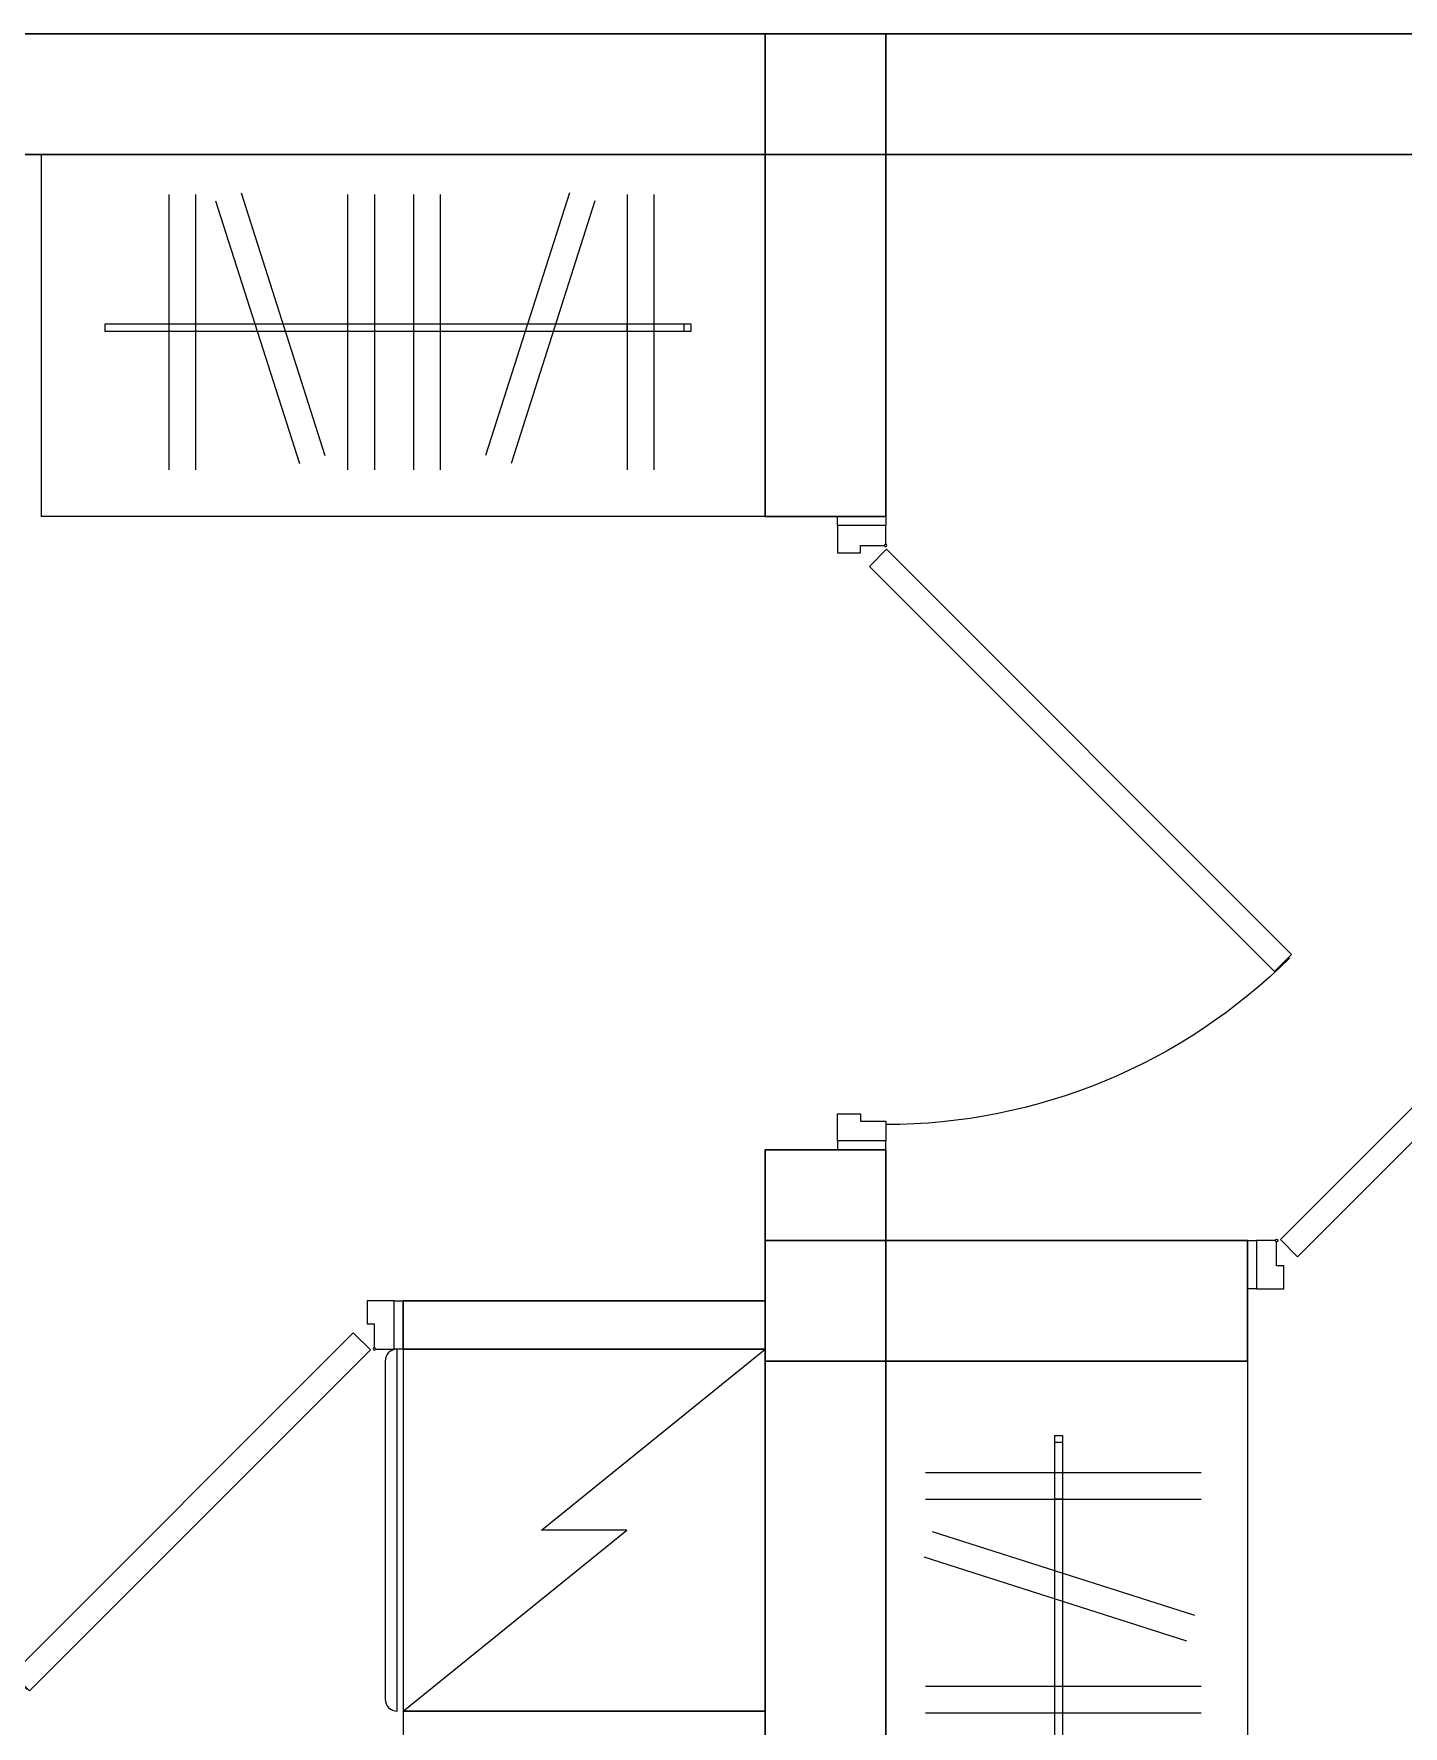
# Model space of a CAD drawing. Header units: millimetres. Extents: x 0 to 145404, y 0 to 194550.
# Drawn here: x 79163 to 81433, y 66091 to 68896 of the extents above; entities that cross this region are included whole.
import ezdxf

# ---------------------------------------------------------------- set-up
doc = ezdxf.new("R2010")
doc.units = ezdxf.units.MM
for name, color, linetype, lineweight in [('АР - Двери', 126, 'Continuous', 9), ('АР - Монолит', 56, 'Continuous', 30), ('АР - Обор. - Холодильник', 42, 'Continuous', 9), ('АР - Оборуд', 252, 'Continuous', 0), ('АР - Перегородки 80', 32, 'Continuous', 30)]:
    doc.layers.add(name, color=color, linetype=linetype, lineweight=lineweight)
doc.layers.add('АР - мебель', color=7, linetype='Continuous', lineweight=9, true_color=0x787878)

# ---------------------------------------------------------------- blocks, each defined once
blk = doc.blocks.new('Ш03 600х1200')
for p, q in [((0, 600), (-1200, 600)), ((-1200, 0), (-1200, 600)), ((0, 0), (0, 600)), ((-988.5, 66), (-988.5, 522.9)), ((-944.2, 66), (-944.2, 522.9)), ((-911.1, 76.8), (-772.2, 512)), ((-692.1, 66), (-692.1, 522.9)), ((-647.8, 66), (-647.8, 522.9)), ((-583, 66), (-583, 522.9)), ((-538.7, 66), (-538.7, 522.9)), ((-282.2, 76.8), (-421.1, 512)), ((-228.6, 66), (-228.6, 522.9)), ((-184.3, 66), (-184.3, 522.9)), ((-868.9, 63.3), (-730, 498.6)), ((-324.4, 63.3), (-463.3, 498.6)), ((-123, 293.3), (-1094.4, 293.3)), ((-1094.4, 293.3), (-1094.4, 280.4)), ((-134.5, 293.3), (-228.9, 293.3)), ((-228.9, 293.3), (-228.9, 280.4)), ((-134.5, 280.4), (-134.5, 293.3)), ((-123, 280.4), (-123, 293.3)), ((-1094.4, 280.4), (-123, 280.4)), ((-228.9, 280.4), (-134.5, 280.4)), ((0, 0), (-1200, 0))]:
    blk.add_line(p, q)
blk = doc.blocks.new('*U285')
at = {"ltscale": 100}
for p, q in [((15, -37.5), (15, 42.5)), ((15, 42.5), (60, 42.5)), ((60, 42.5), (60, 4.5)), ((1035, 42.5), (990, 42.5)), ((990, 42.5), (990, 4.5)), ((1035, -37.5), (1035, 42.5)), ((60, 4.5), (48, 4.5)), ((48, 4.5), (48, -35.5)), ((990, 4.5), (1002, 4.5)), ((1002, 4.5), (1002, -37.5)), ((46, -37.5), (15, -37.5)), ((1002, -37.5), (1035, -37.5))]:
    blk.add_line(p, q, dxfattribs=at)
for points in [[(15, 42.5), (0, 42.5), (0, -37.5), (15, -37.5)], [(1035, 42.5), (1050, 42.5), (1050, -37.5), (1035, -37.5)], [(54.4, -38.9), (82.7, -10.6), (754, -682), (725.8, -710.3)]]:
    blk.add_lwpolyline(points, close=True, dxfattribs=at)
blk.add_circle((48, -37.5), 2, dxfattribs=at)
blk.add_arc((57.9, -37.5), 950, 315.135, 0, dxfattribs=at)
blk = doc.blocks.new('*U213')
at = {"ltscale": 100}
for p, q in [((15, -37.5), (15, 42.5)), ((15, 42.5), (60, 42.5)), ((60, 42.5), (60, 4.5)), ((885, 42.5), (840, 42.5)), ((840, 42.5), (840, 4.5)), ((885, -37.5), (885, 42.5)), ((60, 4.5), (48, 4.5)), ((48, 4.5), (48, -35.5)), ((840, 4.5), (852, 4.5)), ((852, 4.5), (852, -37.5)), ((46, -37.5), (15, -37.5)), ((852, -37.5), (885, -37.5))]:
    blk.add_line(p, q, dxfattribs=at)
for points in [[(15, 42.5), (0, 42.5), (0, -37.5), (15, -37.5)], [(885, 42.5), (900, 42.5), (900, -37.5), (885, -37.5)], [(54.4, -38.9), (82.7, -10.6), (648, -575.9), (619.7, -604.2)]]:
    blk.add_lwpolyline(points, close=True, dxfattribs=at)
blk.add_circle((48, -37.5), 2, dxfattribs=at)
blk.add_arc((56.7, -37.5), 800, 315.135, 0, dxfattribs=at)
blk = doc.blocks.new('холодильник')
at = {"layer": 'АР - Обор. - Холодильник'}
for p, q in [((0, 300), (0, -300)), ((600, 300), (0, 300)), ((600, -300), (600, 300)), ((610, 300), (610, -300)), ((610, 300), (610, 300)), ((630, -280), (630, 280)), ((0, -300), (600, -300)), ((610, -300), (610, -300))]:
    blk.add_line(p, q, dxfattribs=at)
blk.add_lwpolyline([(600, 300), (229.3, 0), (370.7, 0), (0, -300)], dxfattribs=at)
for centre, start, end in [((610, 280), 0, 90), ((610, -280), 270, 0)]:
    blk.add_arc(centre, 20, start, end, dxfattribs=at)
blk = doc.blocks.new('Квартира 1К 5200 тип 12-1')
at = {"layer": 'АР - Монолит'}
for points in [[(5300, -200), (0, -200), (0, 0), (5300, 0)], [(0, 0), (200, 0), (200, -800), (0, -800)], [(0, -8150), (0, -1850), (200, -1850), (200, -8150)]]:
    blk.add_lwpolyline(points, close=True, dxfattribs=at)
at = {"layer": 'АР - Оборуд'}
blk.add_lwpolyline([(800, -3380), (200, -3380), (200, -2780), (800, -2780)], close=True, dxfattribs=at)
at = {"layer": 'АР - Перегородки 80'}
blk.add_lwpolyline([(800, -2180), (800, -2100), (200, -2100), (200, -2180)], close=True, dxfattribs=at)
at = {"layer": 'АР - Двери', "rotation": 270}
blk.add_blockref('*U285', (37.5, -800), dxfattribs=at)
at = {"layer": 'АР - Двери'}
blk.add_blockref('*U213', (800, -2142.5), dxfattribs=at)
at = {"layer": 'АР - мебель', "rotation": 180}
blk.add_blockref('Ш03 600х1200', (200, -200), dxfattribs=at)
at = {"layer": 'АР - Оборуд', "extrusion": (0, 0, -1), "zscale": -1, "rotation": 180}
blk.add_blockref('холодильник', (-200, -2480), dxfattribs=at)
blk = doc.blocks.new('*U278')
at = {"ltscale": 100}
for p, q in [((15, 37.5), (15, -42.5)), ((46, 37.5), (15, 37.5)), ((48, -4.5), (48, 35.5)), ((1002, -4.5), (1002, 37.5)), ((1002, 37.5), (1035, 37.5)), ((1035, 37.5), (1035, -42.5)), ((60, -4.5), (48, -4.5)), ((60, -42.5), (60, -4.5)), ((990, -42.5), (990, -4.5)), ((990, -4.5), (1002, -4.5)), ((15, -42.5), (60, -42.5)), ((1035, -42.5), (990, -42.5))]:
    blk.add_line(p, q, dxfattribs=at)
for points in [[(54.4, 38.9), (82.7, 10.6), (754, 682), (725.8, 710.3)], [(15, -42.5), (0, -42.5), (0, 37.5), (15, 37.5)], [(1035, -42.5), (1050, -42.5), (1050, 37.5), (1035, 37.5)]]:
    blk.add_lwpolyline(points, close=True, dxfattribs=at)
blk.add_circle((48, 37.5), 2, dxfattribs=at)
blk.add_arc((57.9, 37.5), 950, 0, 44.865, dxfattribs=at)
blk = doc.blocks.new('Квартира 1С 4250 тип 8')
at = {"layer": 'АР - Монолит'}
for points in [[(0, 0), (-800, 0), (-800, -200), (0, -200)], [(-200, 0), (-200, -6150), (0, -6150), (0, 0)]]:
    blk.add_lwpolyline(points, close=True, dxfattribs=at)
at = {"layer": 'АР - Двери', "xscale": -1, "rotation": 359.9999999999998}
blk.add_blockref('*U278', (-800, -37.5), dxfattribs=at)
at = {"layer": 'АР - мебель', "rotation": 89.99999999999999}
blk.add_blockref('Ш03 600х1200', (-200, -200), dxfattribs=at)
blk = doc.blocks.new('Квартира 1К 6550 тип 4')
at = {"layer": 'АР - Монолит'}
blk.add_lwpolyline([(0, 200), (0, 0), (6650, 0), (6650, 200)], close=True, dxfattribs=at)
blk = doc.blocks.new('V_Section_3')
for name, p in [('Квартира 1К 6550 тип 4', (8950, -34650)), ('Квартира 1К 5200 тип 12-1', (10300, -34450)), ('Квартира 1С 4250 тип 8', (10500, -36450))]:
    blk.add_blockref(name, p)

msp = doc.modelspace()

# ---------------------------------------------------------------- block references
at = {"xscale": -1}
msp.add_blockref('V_Section_3', (90875.5, 103346.1, 0), dxfattribs=at)

doc.saveas('drawing.dxf')
